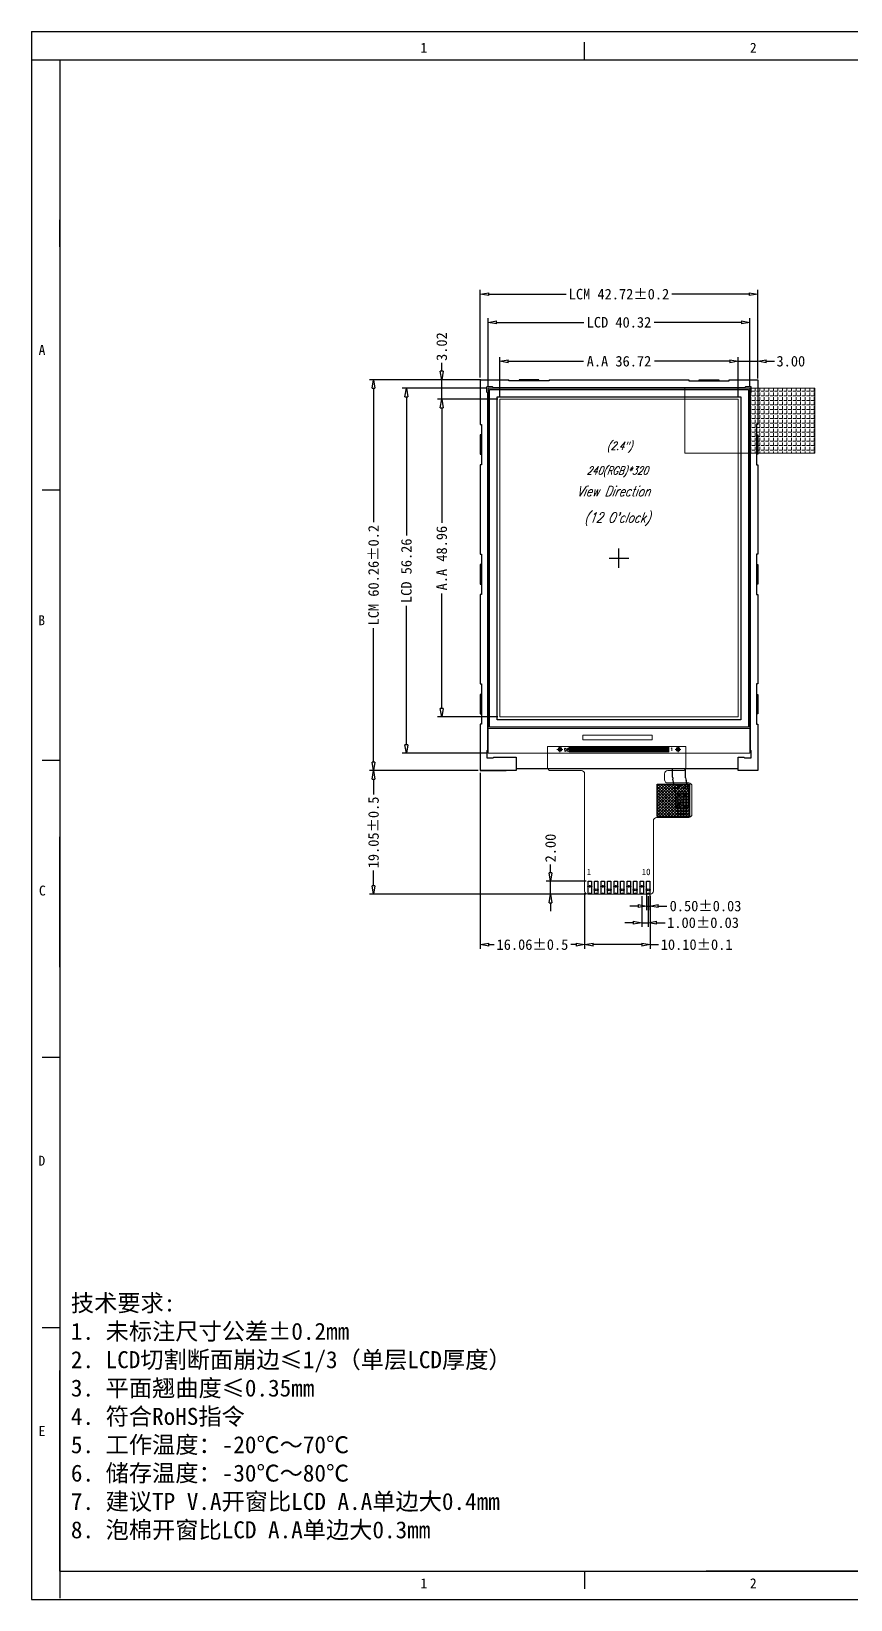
# Model space of a CAD drawing. Header units: millimetres. Extents: x 784 to 1395, y 502 to 744.
# Drawn here: x 1052.3 to 1178.5, y 502.3 to 744 of the extents above; entities that cross this region are included whole.
import ezdxf
from ezdxf.enums import TextEntityAlignment as Align

# ---------------------------------------------------------------- set-up
doc = ezdxf.new("R2010")
doc.units = ezdxf.units.MM
doc.layers.add('BEZEL', color=6, linetype='Continuous', lineweight=9)
doc.layers.add('SPEC', color=2, linetype='Continuous', lineweight=13)
for name, color, linetype in [('BL-FPC', 17, 'Continuous'), ('DIM', 3, 'Continuous'), ('FPC', 60, 'Continuous'), ('LCD', 6, 'Continuous'), ('标 注', 3, 'Continuous')]:
    doc.layers.add(name, color=color, linetype=linetype)
doc.styles.add('ROMANS', font='romans.shx', dxfattribs={"width": 0.8})
doc.styles.get("Standard").update_dxf_attribs({"font": 'txt', "bigfont": 'gbcbig.shx'})
doc.styles.add('宋体', font='')
doc.styles.add('工程(承认书)', font='')
doc.styles.add('样式 3', font='italict.shx', dxfattribs={"width": 0.85, "oblique": 10})
doc.styles.get('宋体').set_extended_font_data('SimSun')
doc.styles.get('工程(承认书)').set_extended_font_data('STXihei')
doc.dimstyles.new('标准', dxfattribs={"dimscale": 0.65, "dimtxt": 2.5, "dimasz": 2, "dimexe": 1, "dimexo": 0.5, "dimgap": 0.5, "dimtad": 0, "dimzin": 1, "dimdsep": 46, "dimtxsty": '宋体', "dimblk": 'CLOSEDBLANK', "dimcen": 0, "dimclrd": 5, "dimclre": 5, "dimclrt": 7, "dimadec": 0, "dimazin": 0, "dimtfac": 1, "dimtmove": 0, "dimatfit": 3, "dimldrblk": 'CLOSEDBLANK', "dimfxl": 0, "dimarcsym": 0})

# ---------------------------------------------------------------- blocks, each defined once
blk = doc.blocks.new('_ClosedBlank')
at = {"color": 0, "linetype": 'ByBlock', "lineweight": -2}
for p, q in [((-1, 0.17), (0, 0)), ((-1, 0.17), (-1, -0.17)), ((0, 0), (-1, -0.17))]:
    blk.add_line(p, q, dxfattribs=at)
blk = doc.blocks.new('*D6')
at = {"color": 3, "lineweight": -2}
for p, q in [((1122.66, 689.37), (1122.66, 699.85)), ((1123.96, 699.2), (1137.4, 699.2)), ((1161.68, 699.2), (1148.24, 699.2)), ((1162.98, 689.37), (1162.98, 699.85))]:
    blk.add_line(p, q, dxfattribs=at)
at = {"layer": 'Defpoints', "color": 0}
for p in [(1162.98, 699.2), (1122.66, 689.04), (1162.98, 689.04)]:
    blk.add_point(p, dxfattribs=at)
at = {"color": 3, "lineweight": -2, "xscale": 1.3, "yscale": 1.3, "zscale": 1.3, "rotation": 180}
blk.add_blockref('_ClosedBlank', (1122.66, 699.2), dxfattribs=at)
at = {"color": 3, "lineweight": -2, "xscale": 1.3, "yscale": 1.3, "zscale": 1.3}
blk.add_blockref('_ClosedBlank', (1162.98, 699.2), dxfattribs=at)
at = {"color": 7, "insert": (1142.82, 699.2), "char_height": 1.625, "attachment_point": 5, "style": '宋体'}
blk.add_mtext('LCD 40.32', dxfattribs=at)
blk = doc.blocks.new('654595')
at = {"layer": 'BEZEL', "lineweight": 0}
for p, q in [((2292.25, -2187.57), (2292.08, -2187.57)), ((2292.25, -2187.57), (2292.25, -2187.4)), ((2292.47, -2187.57), (2292.47, -2187.4)), ((2292.64, -2187.57), (2292.47, -2187.57)), ((2310.28, -2187.57), (2310.45, -2187.57)), ((2310.45, -2187.57), (2310.45, -2187.4)), ((2310.56, -2188.13), (2310.56, -2187.23)), ((2310.67, -2187.57), (2310.67, -2187.4)), ((2310.67, -2187.57), (2310.84, -2187.57)), ((2291.91, -2187.68), (2292.81, -2187.68)), ((2292.25, -2187.79), (2292.08, -2187.79)), ((2292.25, -2187.96), (2292.25, -2187.79)), ((2292.64, -2187.79), (2292.47, -2187.79)), ((2292.47, -2187.96), (2292.47, -2187.79)), ((2311.01, -2187.68), (2310.11, -2187.68)), ((2310.28, -2187.79), (2310.45, -2187.79)), ((2310.45, -2187.96), (2310.45, -2187.79)), ((2310.67, -2187.96), (2310.67, -2187.79)), ((2310.67, -2187.79), (2310.84, -2187.79))]:
    blk.add_line(p, q, dxfattribs=at)
for points in [[(2293.81, -2187.28), (2293.92, -2187.28), (2293.92, -2188.08), (2293.81, -2188.08)], [(2293.97, -2187.28), (2294.08, -2187.28), (2294.08, -2188.08), (2293.97, -2188.08)], [(2294.13, -2187.28), (2294.24, -2187.28), (2294.24, -2188.08), (2294.13, -2188.08)], [(2294.29, -2187.28), (2294.4, -2187.28), (2294.4, -2188.08), (2294.29, -2188.08)], [(2294.45, -2187.28), (2294.56, -2187.28), (2294.56, -2188.08), (2294.45, -2188.08)], [(2294.61, -2187.28), (2294.72, -2187.28), (2294.72, -2188.08), (2294.61, -2188.08)], [(2294.77, -2187.28), (2294.88, -2187.28), (2294.88, -2188.08), (2294.77, -2188.08)], [(2294.93, -2187.28), (2295.04, -2187.28), (2295.04, -2188.08), (2294.93, -2188.08)], [(2295.09, -2187.28), (2295.2, -2187.28), (2295.2, -2188.08), (2295.09, -2188.08)], [(2295.25, -2187.28), (2295.36, -2187.28), (2295.36, -2188.08), (2295.25, -2188.08)], [(2295.41, -2187.28), (2295.52, -2187.28), (2295.52, -2188.08), (2295.41, -2188.08)], [(2295.57, -2187.28), (2295.68, -2187.28), (2295.68, -2188.08), (2295.57, -2188.08)], [(2295.73, -2187.28), (2295.84, -2187.28), (2295.84, -2188.08), (2295.73, -2188.08)], [(2295.89, -2187.28), (2296, -2187.28), (2296, -2188.08), (2295.89, -2188.08)], [(2296.05, -2187.28), (2296.16, -2187.28), (2296.16, -2188.08), (2296.05, -2188.08)], [(2296.21, -2187.28), (2296.32, -2187.28), (2296.32, -2188.08), (2296.21, -2188.08)], [(2296.37, -2187.28), (2296.48, -2187.28), (2296.48, -2188.08), (2296.37, -2188.08)], [(2296.53, -2187.28), (2296.64, -2187.28), (2296.64, -2188.08), (2296.53, -2188.08)], [(2296.69, -2187.28), (2296.8, -2187.28), (2296.8, -2188.08), (2296.69, -2188.08)], [(2296.85, -2187.28), (2296.96, -2187.28), (2296.96, -2188.08), (2296.85, -2188.08)], [(2297.01, -2187.28), (2297.12, -2187.28), (2297.12, -2188.08), (2297.01, -2188.08)], [(2297.17, -2187.28), (2297.28, -2187.28), (2297.28, -2188.08), (2297.17, -2188.08)], [(2297.33, -2187.28), (2297.44, -2187.28), (2297.44, -2188.08), (2297.33, -2188.08)], [(2297.49, -2187.28), (2297.6, -2187.28), (2297.6, -2188.08), (2297.49, -2188.08)], [(2297.65, -2187.28), (2297.76, -2187.28), (2297.76, -2188.08), (2297.65, -2188.08)], [(2297.81, -2187.28), (2297.92, -2187.28), (2297.92, -2188.08), (2297.81, -2188.08)], [(2297.97, -2187.28), (2298.08, -2187.28), (2298.08, -2188.08), (2297.97, -2188.08)], [(2298.13, -2187.28), (2298.24, -2187.28), (2298.24, -2188.08), (2298.13, -2188.08)], [(2298.29, -2187.28), (2298.4, -2187.28), (2298.4, -2188.08), (2298.29, -2188.08)], [(2298.45, -2187.28), (2298.56, -2187.28), (2298.56, -2188.08), (2298.45, -2188.08)], [(2298.61, -2187.28), (2298.72, -2187.28), (2298.72, -2188.08), (2298.61, -2188.08)], [(2298.77, -2187.28), (2298.88, -2187.28), (2298.88, -2188.08), (2298.77, -2188.08)], [(2298.93, -2187.28), (2299.04, -2187.28), (2299.04, -2188.08), (2298.93, -2188.08)], [(2299.09, -2187.28), (2299.2, -2187.28), (2299.2, -2188.08), (2299.09, -2188.08)], [(2299.25, -2187.28), (2299.36, -2187.28), (2299.36, -2188.08), (2299.25, -2188.08)], [(2299.41, -2187.28), (2299.52, -2187.28), (2299.52, -2188.08), (2299.41, -2188.08)], [(2299.57, -2187.28), (2299.68, -2187.28), (2299.68, -2188.08), (2299.57, -2188.08)], [(2299.73, -2187.28), (2299.84, -2187.28), (2299.84, -2188.08), (2299.73, -2188.08)], [(2299.89, -2187.28), (2300, -2187.28), (2300, -2188.08), (2299.89, -2188.08)], [(2300.05, -2187.28), (2300.16, -2187.28), (2300.16, -2188.08), (2300.05, -2188.08)], [(2300.21, -2187.28), (2300.32, -2187.28), (2300.32, -2188.08), (2300.21, -2188.08)], [(2300.37, -2187.28), (2300.48, -2187.28), (2300.48, -2188.08), (2300.37, -2188.08)], [(2300.53, -2187.28), (2300.64, -2187.28), (2300.64, -2188.08), (2300.53, -2188.08)], [(2300.69, -2187.28), (2300.8, -2187.28), (2300.8, -2188.08), (2300.69, -2188.08)], [(2300.85, -2187.28), (2300.96, -2187.28), (2300.96, -2188.08), (2300.85, -2188.08)], [(2301.01, -2187.28), (2301.12, -2187.28), (2301.12, -2188.08), (2301.01, -2188.08)], [(2301.17, -2187.28), (2301.28, -2187.28), (2301.28, -2188.08), (2301.17, -2188.08)], [(2301.33, -2187.28), (2301.44, -2187.28), (2301.44, -2188.08), (2301.33, -2188.08)], [(2301.49, -2187.28), (2301.6, -2187.28), (2301.6, -2188.08), (2301.49, -2188.08)], [(2301.65, -2187.28), (2301.76, -2187.28), (2301.76, -2188.08), (2301.65, -2188.08)], [(2301.81, -2187.28), (2301.92, -2187.28), (2301.92, -2188.08), (2301.81, -2188.08)], [(2301.97, -2187.28), (2302.08, -2187.28), (2302.08, -2188.08), (2301.97, -2188.08)], [(2302.13, -2187.28), (2302.24, -2187.28), (2302.24, -2188.08), (2302.13, -2188.08)], [(2302.29, -2187.28), (2302.4, -2187.28), (2302.4, -2188.08), (2302.29, -2188.08)], [(2302.45, -2187.28), (2302.56, -2187.28), (2302.56, -2188.08), (2302.45, -2188.08)], [(2302.61, -2187.28), (2302.72, -2187.28), (2302.72, -2188.08), (2302.61, -2188.08)], [(2302.77, -2187.28), (2302.88, -2187.28), (2302.88, -2188.08), (2302.77, -2188.08)], [(2302.93, -2187.28), (2303.04, -2187.28), (2303.04, -2188.08), (2302.93, -2188.08)], [(2303.09, -2187.28), (2303.2, -2187.28), (2303.2, -2188.08), (2303.09, -2188.08)], [(2303.25, -2187.28), (2303.36, -2187.28), (2303.36, -2188.08), (2303.25, -2188.08)], [(2303.41, -2187.28), (2303.52, -2187.28), (2303.52, -2188.08), (2303.41, -2188.08)], [(2303.57, -2187.28), (2303.68, -2187.28), (2303.68, -2188.08), (2303.57, -2188.08)], [(2303.73, -2187.28), (2303.84, -2187.28), (2303.84, -2188.08), (2303.73, -2188.08)], [(2303.89, -2187.28), (2304, -2187.28), (2304, -2188.08), (2303.89, -2188.08)], [(2304.05, -2187.28), (2304.16, -2187.28), (2304.16, -2188.08), (2304.05, -2188.08)], [(2304.21, -2187.28), (2304.32, -2187.28), (2304.32, -2188.08), (2304.21, -2188.08)], [(2304.37, -2187.28), (2304.48, -2187.28), (2304.48, -2188.08), (2304.37, -2188.08)], [(2304.53, -2187.28), (2304.64, -2187.28), (2304.64, -2188.08), (2304.53, -2188.08)], [(2304.69, -2187.28), (2304.8, -2187.28), (2304.8, -2188.08), (2304.69, -2188.08)], [(2304.85, -2187.28), (2304.96, -2187.28), (2304.96, -2188.08), (2304.85, -2188.08)], [(2305.01, -2187.28), (2305.12, -2187.28), (2305.12, -2188.08), (2305.01, -2188.08)], [(2305.17, -2187.28), (2305.28, -2187.28), (2305.28, -2188.08), (2305.17, -2188.08)], [(2305.33, -2187.28), (2305.44, -2187.28), (2305.44, -2188.08), (2305.33, -2188.08)], [(2305.49, -2187.28), (2305.6, -2187.28), (2305.6, -2188.08), (2305.49, -2188.08)], [(2305.65, -2187.28), (2305.76, -2187.28), (2305.76, -2188.08), (2305.65, -2188.08)], [(2305.81, -2187.28), (2305.92, -2187.28), (2305.92, -2188.08), (2305.81, -2188.08)], [(2305.97, -2187.28), (2306.08, -2187.28), (2306.08, -2188.08), (2305.97, -2188.08)], [(2306.13, -2187.28), (2306.24, -2187.28), (2306.24, -2188.08), (2306.13, -2188.08)], [(2306.29, -2187.28), (2306.4, -2187.28), (2306.4, -2188.08), (2306.29, -2188.08)], [(2306.45, -2187.28), (2306.56, -2187.28), (2306.56, -2188.08), (2306.45, -2188.08)], [(2306.61, -2187.28), (2306.72, -2187.28), (2306.72, -2188.08), (2306.61, -2188.08)], [(2306.77, -2187.28), (2306.88, -2187.28), (2306.88, -2188.08), (2306.77, -2188.08)], [(2306.93, -2187.28), (2307.04, -2187.28), (2307.04, -2188.08), (2306.93, -2188.08)], [(2307.09, -2187.28), (2307.2, -2187.28), (2307.2, -2188.08), (2307.09, -2188.08)], [(2307.25, -2187.28), (2307.36, -2187.28), (2307.36, -2188.08), (2307.25, -2188.08)], [(2307.41, -2187.28), (2307.52, -2187.28), (2307.52, -2188.08), (2307.41, -2188.08)], [(2307.57, -2187.28), (2307.68, -2187.28), (2307.68, -2188.08), (2307.57, -2188.08)], [(2307.73, -2187.28), (2307.84, -2187.28), (2307.84, -2188.08), (2307.73, -2188.08)], [(2307.89, -2187.28), (2308, -2187.28), (2308, -2188.08), (2307.89, -2188.08)], [(2308.05, -2187.28), (2308.16, -2187.28), (2308.16, -2188.08), (2308.05, -2188.08)], [(2308.21, -2187.28), (2308.32, -2187.28), (2308.32, -2188.08), (2308.21, -2188.08)], [(2308.37, -2187.28), (2308.48, -2187.28), (2308.48, -2188.08), (2308.37, -2188.08)], [(2308.53, -2187.28), (2308.64, -2187.28), (2308.64, -2188.08), (2308.53, -2188.08)], [(2308.69, -2187.28), (2308.8, -2187.28), (2308.8, -2188.08), (2308.69, -2188.08)], [(2308.85, -2187.28), (2308.96, -2187.28), (2308.96, -2188.08), (2308.85, -2188.08)], [(2309.01, -2187.28), (2309.12, -2187.28), (2309.12, -2188.08), (2309.01, -2188.08)]]:
    blk.add_lwpolyline(points, close=True, dxfattribs=at)
for centre in [(2292.36, -2187.68), (2310.56, -2187.68)]:
    blk.add_circle(centre, 0.025, dxfattribs=at)
for centre, start, end in [((2292.36, -2187.68), 111.5102, 158.4898), ((2292.36, -2187.68), 21.5102, 68.4898), ((2310.56, -2187.68), 111.5102, 158.4898), ((2310.56, -2187.68), 21.5102, 68.4898), ((2292.36, -2187.68), 201.5102, 248.4898), ((2292.36, -2187.68), 291.5102, 338.4898), ((2310.56, -2187.68), 201.5102, 248.4898), ((2310.56, -2187.68), 291.5102, 338.4898)]:
    blk.add_arc(centre, 0.3, start, end, dxfattribs=at)
at = {"layer": 'BEZEL', "lineweight": 0, "char_height": 0.5, "width": 0.5, "attachment_point": 1}
for s, insert in [('96', (2292.98, -2187.51)), ('1', (2309.36, -2187.43))]:
    blk.add_mtext(s, dxfattribs=dict(at, insert=insert))
blk = doc.blocks.new('3')
at = {"color": 30}
for p, q in [((2299.96, -2158.2), (2302.96, -2158.2)), ((2301.46, -2159.7), (2301.46, -2156.7))]:
    blk.add_line(p, q, dxfattribs=at)
at = {"color": 6}
blk.add_lwpolyline([(2281.5, -2132.22), (2321.42, -2132.22), (2321.42, -2184.28), (2281.5, -2184.28)], close=True, dxfattribs=at)
at = {"layer": 'BEZEL', "color": 4, "lineweight": 0}
for p, q in [((2281.3, -2184.48), (2321.62, -2184.48)), ((2292.36, -2188.13), (2292.36, -2187.23))]:
    blk.add_line(p, q, dxfattribs=at)
for points in [[(2281.3, -2132.02), (2321.62, -2132.02), (2321.62, -2188.28), (2281.3, -2188.28)], [(2319.82, -2133.72), (2283.1, -2133.72), (2283.1, -2133.72), (2283.1, -2182.68), (2319.82, -2182.68)], [(2295.9, -2186.19), (2306.57, -2186.19), (2306.57, -2185.49), (2295.9, -2185.49)]]:
    blk.add_lwpolyline(points, close=True, dxfattribs=at)
at = {"layer": 'FPC', "color": 4}
blk.add_blockref('654595', (0, 0), dxfattribs=at)
at = {"layer": 'SPEC', "lineweight": 9, "style": '样式 3', "oblique": 9.2726, "width": 0.78}
for s, height, p in [('(2.4")', 1.241, (2299.6, -2141.88)), ('240(RGB)*320', 1.2413, (2296.49, -2145.71)), ('View Direction', 1.5491, (2294.98, -2149.13)), ("(12 O'clock)", 1.5491, (2296.12, -2153.19))]:
    blk.add_text(s, height=height, dxfattribs=at).set_placement(p, align=Align.BOTTOM_LEFT)
blk = doc.blocks.new('*D7')
at = {"color": 3, "lineweight": -2}
for p, q in [((1124.46, 687.67), (1124.46, 693.85)), ((1161.18, 687.67), (1161.18, 693.85)), ((1125.76, 693.2), (1137.38, 693.2)), ((1159.88, 693.2), (1148.27, 693.2))]:
    blk.add_line(p, q, dxfattribs=at)
at = {"layer": 'Defpoints', "color": 0}
for p in [(1161.18, 693.2), (1124.46, 687.34), (1161.18, 687.34)]:
    blk.add_point(p, dxfattribs=at)
at = {"color": 3, "lineweight": -2, "xscale": 1.3, "yscale": 1.3, "zscale": 1.3, "rotation": 180}
blk.add_blockref('_ClosedBlank', (1124.46, 693.2), dxfattribs=at)
at = {"color": 3, "lineweight": -2, "xscale": 1.3, "yscale": 1.3, "zscale": 1.3}
blk.add_blockref('_ClosedBlank', (1161.18, 693.2), dxfattribs=at)
at = {"color": 7, "insert": (1142.82, 693.2), "char_height": 1.625, "attachment_point": 5, "style": '宋体'}
blk.add_mtext('A.A 36.72', dxfattribs=at)
blk = doc.blocks.new('*D8')
at = {"color": 3, "lineweight": -2}
for p, q in [((1124.14, 687.34), (1114.87, 687.34)), ((1115.52, 686.04), (1115.52, 668.31)), ((1115.52, 639.68), (1115.52, 657.41)), ((1124.14, 638.38), (1114.87, 638.38))]:
    blk.add_line(p, q, dxfattribs=at)
at = {"layer": 'Defpoints', "color": 0}
for p in [(1124.46, 687.34), (1115.52, 638.38), (1124.46, 638.38)]:
    blk.add_point(p, dxfattribs=at)
at = {"color": 3, "lineweight": -2, "xscale": 1.3, "yscale": 1.3, "zscale": 1.3}
for p, rotation in [((1115.52, 687.34), 90), ((1115.52, 638.38), 270)]:
    blk.add_blockref('_ClosedBlank', p, dxfattribs=dict(at, rotation=rotation))
at = {"color": 7, "insert": (1115.52, 662.86), "char_height": 1.625, "attachment_point": 5, "rotation": 90, "style": '宋体'}
blk.add_mtext('A.A 48.96', dxfattribs=at)
blk = doc.blocks.new('*D9')
at = {"color": 3, "lineweight": -2}
for p, q in [((1122.34, 689.04), (1109.43, 689.04)), ((1110.08, 687.74), (1110.08, 666.34)), ((1110.08, 634.08), (1110.08, 655.49)), ((1122.34, 632.78), (1109.43, 632.78))]:
    blk.add_line(p, q, dxfattribs=at)
at = {"layer": 'Defpoints', "color": 0}
for p in [(1122.66, 689.04), (1110.08, 632.78), (1122.66, 632.78)]:
    blk.add_point(p, dxfattribs=at)
at = {"color": 3, "lineweight": -2, "xscale": 1.3, "yscale": 1.3, "zscale": 1.3}
for p, rotation in [((1110.08, 689.04), 90), ((1110.08, 632.78), 270)]:
    blk.add_blockref('_ClosedBlank', p, dxfattribs=dict(at, rotation=rotation))
at = {"color": 7, "insert": (1110.08, 660.91), "char_height": 1.625, "attachment_point": 5, "rotation": 90, "style": '宋体'}
blk.add_mtext('LCD 56.26', dxfattribs=at)
blk = doc.blocks.new('*D11')
at = {"color": 3, "lineweight": -2}
for p, q in [((1161.18, 687.67), (1161.18, 693.85)), ((1164.18, 690.57), (1164.18, 693.85)), ((1159.88, 693.2), (1158.58, 693.2)), ((1161.18, 693.2), (1164.18, 693.2)), ((1165.48, 693.2), (1166.78, 693.2))]:
    blk.add_line(p, q, dxfattribs=at)
at = {"layer": 'Defpoints', "color": 0}
for p in [(1164.18, 693.2), (1164.18, 690.24), (1161.18, 687.34)]:
    blk.add_point(p, dxfattribs=at)
at = {"color": 3, "lineweight": -2, "xscale": 1.3, "yscale": 1.3, "zscale": 1.3}
blk.add_blockref('_ClosedBlank', (1161.18, 693.2), dxfattribs=at)
at = {"color": 3, "lineweight": -2, "xscale": 1.3, "yscale": 1.3, "zscale": 1.3, "rotation": 180}
blk.add_blockref('_ClosedBlank', (1164.18, 693.2), dxfattribs=at)
at = {"color": 7, "insert": (1169.29, 693.2), "char_height": 1.625, "attachment_point": 5, "style": '宋体'}
blk.add_mtext('3.00', dxfattribs=at)
blk = doc.blocks.new('*D12')
at = {"color": 3, "lineweight": -2}
for p, q in [((1115.52, 691.66), (1115.52, 692.96)), ((1121.14, 690.36), (1114.87, 690.36)), ((1115.52, 687.34), (1115.52, 690.36)), ((1124.14, 687.34), (1114.87, 687.34)), ((1115.52, 686.04), (1115.52, 684.74))]:
    blk.add_line(p, q, dxfattribs=at)
at = {"layer": 'Defpoints', "color": 0}
for p in [(1115.52, 690.36), (1121.46, 690.36), (1124.46, 687.34)]:
    blk.add_point(p, dxfattribs=at)
at = {"color": 3, "lineweight": -2, "xscale": 1.3, "yscale": 1.3, "zscale": 1.3}
for p, rotation in [((1115.52, 690.36), 270), ((1115.52, 687.34), 90)]:
    blk.add_blockref('_ClosedBlank', p, dxfattribs=dict(at, rotation=rotation))
at = {"color": 7, "insert": (1115.52, 695.46), "char_height": 1.625, "attachment_point": 5, "rotation": 90, "style": '宋体'}
blk.add_mtext('3.02', dxfattribs=at)
blk = doc.blocks.new('zw$C1AA')
at = {"color": 7, "linetype": 'Continuous'}
for p, q in [((0, 60.26), (4.4, 60.26)), ((0, 60.26), (0, 53.36)), ((1.87, 59.14), (1, 59.14)), ((1, 58.34), (1, 59.14)), ((1, 58.34), (1.1, 58.24)), ((1.1, 58.24), (1.1, 3.18)), ((1.97, 59.04), (1.87, 59.14)), ((1.97, 59.04), (40.75, 59.04)), ((4.4, 60.06), (4.4, 60.26)), ((10.6, 60.06), (4.4, 60.06)), ((6, 60.26), (6, 60.06)), ((9, 60.26), (6, 60.26)), ((9, 60.06), (9, 60.26)), ((10.6, 60.26), (32.12, 60.26)), ((10.6, 60.26), (10.6, 60.06)), ((32.12, 60.26), (32.12, 60.06)), ((32.12, 60.06), (38.32, 60.06)), ((33.72, 60.06), (33.72, 60.26)), ((33.72, 60.26), (36.72, 60.26)), ((36.72, 60.26), (36.72, 60.06)), ((38.32, 60.26), (42.72, 60.26)), ((38.32, 60.06), (38.32, 60.26)), ((40.85, 59.14), (40.75, 59.04)), ((41.72, 59.14), (40.85, 59.14)), ((41.62, 58.24), (41.72, 58.34)), ((41.62, 3.18), (41.62, 58.24)), ((41.72, 58.34), (41.72, 59.14)), ((42.72, 60.26), (42.72, 53.36)), ((0, 53.36), (0.2, 53.36)), ((0.2, 53.36), (0.2, 47.16)), ((42.72, 53.36), (42.52, 53.36)), ((42.52, 53.36), (42.52, 47.16)), ((0.2, 51.76), (0, 51.76)), ((0, 51.76), (0, 48.76)), ((0.2, 51.76), (0.15, 51.76)), ((42.52, 51.76), (42.72, 51.76)), ((42.72, 51.76), (42.72, 48.76)), ((0, 48.76), (0.2, 48.76)), ((0.15, 48.76), (0.2, 48.76)), ((42.72, 48.76), (42.52, 48.76)), ((0.2, 47.16), (0, 47.16)), ((0, 47.16), (0, 33.36)), ((42.52, 47.16), (42.72, 47.16)), ((42.72, 47.16), (42.72, 33.36)), ((0, 33.36), (0.2, 33.36)), ((0.2, 31.76), (0, 31.76)), ((0, 31.76), (0, 28.76)), ((0.2, 31.76), (0.15, 31.76)), ((0.2, 31.76), (0.15, 31.76)), ((0.2, 33.36), (0.2, 27.16)), ((42.72, 33.36), (42.52, 33.36)), ((42.52, 33.36), (42.52, 27.16)), ((42.52, 31.76), (42.57, 31.76)), ((42.52, 31.76), (42.72, 31.76)), ((42.72, 31.76), (42.72, 28.76)), ((0, 28.76), (0.2, 28.76)), ((0.2, 27.16), (0, 27.16)), ((0, 27.16), (0, 13.36)), ((0.15, 28.76), (0.2, 28.76)), ((0.15, 28.76), (0.2, 28.76)), ((42.57, 28.76), (42.52, 28.76)), ((42.72, 28.76), (42.52, 28.76)), ((42.52, 27.16), (42.72, 27.16)), ((42.72, 27.16), (42.72, 13.36)), ((0, 13.36), (0.2, 13.36)), ((0.2, 13.36), (0.2, 7.16)), ((42.72, 13.36), (42.52, 13.36)), ((42.52, 13.36), (42.52, 7.16)), ((0.2, 11.76), (0, 11.76)), ((0, 11.76), (0, 8.76)), ((0.2, 11.76), (0.15, 11.76)), ((0.2, 11.76), (0.15, 11.76)), ((42.52, 11.76), (42.57, 11.76)), ((42.52, 11.76), (42.72, 11.76)), ((42.72, 11.76), (42.72, 8.76)), ((0, 8.76), (0.2, 8.76)), ((0.15, 8.76), (0.2, 8.76)), ((0.15, 8.76), (0.2, 8.76)), ((42.57, 8.76), (42.52, 8.76)), ((42.72, 8.76), (42.52, 8.76)), ((0, 7.16), (0, 0)), ((0.2, 7.16), (0, 7.16)), ((42.52, 7.16), (42.72, 7.16)), ((42.72, 7.16), (42.72, 0)), ((1.1, 3.18), (1, 3.08)), ((1, 3.08), (1, 1.98)), ((41.72, 3.08), (41.62, 3.18)), ((41.72, 1.98), (41.72, 3.08)), ((5.5, 0), (0, 0)), ((0, 0), (4, 0)), ((1, 1.98), (2, 1.98)), ((2, 1.98), (2.1, 2.08)), ((2.1, 2.08), (5.5, 2.08)), ((5.5, 2.08), (5.5, 0)), ((39.72, 0.3), (5.5, 0.3)), ((39.72, 0), (39.72, 2.08)), ((39.72, 2.08), (40.58, 2.08)), ((42.72, 0), (39.72, 0)), ((40.58, 2.08), (40.68, 1.98)), ((40.68, 1.98), (41.72, 1.98))]:
    blk.add_line(p, q, dxfattribs=at)
blk.add_lwpolyline([(2.6, 57.61), (40.12, 57.61), (40.12, 7.85), (2.6, 7.85)], close=True, dxfattribs=at)
blk = doc.blocks.new('*D16')
at = {"color": 3, "lineweight": -2}
for p, q in [((1145.77, 609.23), (1144.47, 609.23)), ((1147.07, 611.06), (1147.07, 608.58)), ((1147.07, 609.23), (1147.57, 609.23)), ((1147.57, 611.06), (1147.57, 608.58)), ((1148.87, 609.23), (1150.17, 609.23))]:
    blk.add_line(p, q, dxfattribs=at)
at = {"layer": 'Defpoints', "color": 0}
for p in [(1147.07, 611.39), (1147.57, 611.39), (1147.57, 609.23)]:
    blk.add_point(p, dxfattribs=at)
at = {"color": 3, "lineweight": -2, "xscale": 1.3, "yscale": 1.3, "zscale": 1.3}
blk.add_blockref('_ClosedBlank', (1147.07, 609.23), dxfattribs=at)
at = {"color": 3, "lineweight": -2, "xscale": 1.3, "yscale": 1.3, "zscale": 1.3, "rotation": 180}
blk.add_blockref('_ClosedBlank', (1147.57, 609.23), dxfattribs=at)
at = {"color": 7, "insert": (1156.15, 609.23), "char_height": 1.625, "attachment_point": 5, "style": '宋体'}
blk.add_mtext('0.50%%P0.03', dxfattribs=at)
blk = doc.blocks.new('*D17')
at = {"color": 3, "lineweight": -2}
for p, q in [((1146.32, 610.73), (1146.32, 606.01)), ((1147.32, 610.73), (1147.32, 606.01)), ((1145.02, 606.66), (1143.72, 606.66)), ((1146.32, 606.66), (1147.32, 606.66)), ((1148.62, 606.66), (1149.92, 606.66))]:
    blk.add_line(p, q, dxfattribs=at)
at = {"layer": 'Defpoints', "color": 0}
for p in [(1146.32, 611.05), (1147.32, 611.05), (1147.32, 606.66)]:
    blk.add_point(p, dxfattribs=at)
at = {"color": 3, "lineweight": -2, "xscale": 1.3, "yscale": 1.3, "zscale": 1.3}
blk.add_blockref('_ClosedBlank', (1146.32, 606.66), dxfattribs=at)
at = {"color": 3, "lineweight": -2, "xscale": 1.3, "yscale": 1.3, "zscale": 1.3, "rotation": 180}
blk.add_blockref('_ClosedBlank', (1147.32, 606.66), dxfattribs=at)
at = {"color": 7, "insert": (1155.77, 606.66), "char_height": 1.625, "attachment_point": 5, "style": '宋体'}
blk.add_mtext('1.00{\\fSimSun|b0|i0|c134|p2;±0.03}', dxfattribs=at)
blk = doc.blocks.new('*D24')
at = {"color": 3, "lineweight": -2}
for p, q in [((1121.14, 630.1), (1104.37, 630.1)), ((1105.02, 628.8), (1105.02, 626.43)), ((1105.02, 612.35), (1105.02, 614.73)), ((1137.7, 611.05), (1104.37, 611.05))]:
    blk.add_line(p, q, dxfattribs=at)
at = {"layer": 'Defpoints', "color": 0}
for p in [(1105.02, 630.1), (1121.46, 630.1), (1138.02, 611.05)]:
    blk.add_point(p, dxfattribs=at)
at = {"color": 3, "lineweight": -2, "xscale": 1.3, "yscale": 1.3, "zscale": 1.3}
for p, rotation in [((1105.02, 630.1), 90), ((1105.02, 611.05), 270)]:
    blk.add_blockref('_ClosedBlank', p, dxfattribs=dict(at, rotation=rotation))
at = {"color": 7, "insert": (1105.02, 620.58), "char_height": 1.625, "attachment_point": 5, "rotation": 90, "style": '宋体'}
blk.add_mtext('19.05{\\fSimSun|b0|i0|c134|p2;±0.5}', dxfattribs=at)
blk = doc.blocks.new('*D26')
at = {"color": 3, "lineweight": -2}
for p, q in [((1121.53, 690.36), (1104.37, 690.36)), ((1105.02, 689.06), (1105.02, 668.39)), ((1105.02, 631.4), (1105.02, 652.07)), ((1121.14, 630.1), (1104.37, 630.1))]:
    blk.add_line(p, q, dxfattribs=at)
at = {"layer": 'Defpoints', "color": 0}
for p in [(1105.02, 690.36), (1121.86, 690.36), (1121.46, 630.1)]:
    blk.add_point(p, dxfattribs=at)
at = {"color": 3, "lineweight": -2, "xscale": 1.3, "yscale": 1.3, "zscale": 1.3}
for p, rotation in [((1105.02, 690.36), 90), ((1105.02, 630.1), 270)]:
    blk.add_blockref('_ClosedBlank', p, dxfattribs=dict(at, rotation=rotation))
at = {"color": 7, "insert": (1105.02, 660.23), "char_height": 1.625, "attachment_point": 5, "rotation": 90, "style": '宋体'}
blk.add_mtext('LCM 60.26{\\fSimSun|b0|i0|c134|p2;±0.2}', dxfattribs=at)
blk = doc.blocks.new('*D27')
at = {"color": 3, "lineweight": -2}
for p, q in [((1121.46, 690.69), (1121.46, 704.19)), ((1122.76, 703.54), (1134.66, 703.54)), ((1162.88, 703.54), (1150.98, 703.54)), ((1164.18, 690.69), (1164.18, 704.19))]:
    blk.add_line(p, q, dxfattribs=at)
at = {"layer": 'Defpoints', "color": 0}
for p in [(1164.18, 703.54), (1121.46, 690.36), (1164.18, 690.36)]:
    blk.add_point(p, dxfattribs=at)
at = {"color": 3, "lineweight": -2, "xscale": 1.3, "yscale": 1.3, "zscale": 1.3, "rotation": 180}
blk.add_blockref('_ClosedBlank', (1121.46, 703.54), dxfattribs=at)
at = {"color": 3, "lineweight": -2, "xscale": 1.3, "yscale": 1.3, "zscale": 1.3}
blk.add_blockref('_ClosedBlank', (1164.18, 703.54), dxfattribs=at)
at = {"color": 7, "insert": (1142.82, 703.54), "char_height": 1.625, "attachment_point": 5, "style": '宋体'}
blk.add_mtext('LCM 42.72{\\fSimSun|b0|i0|c134|p2;±0.2}', dxfattribs=at)
blk = doc.blocks.new('*D294')
at = {"color": 3, "lineweight": -2}
for p, q in [((1121.46, 629.78), (1121.46, 602.63)), ((1137.52, 609.25), (1137.52, 602.63)), ((1122.76, 603.28), (1123.59, 603.28)), ((1136.22, 603.28), (1135.39, 603.28))]:
    blk.add_line(p, q, dxfattribs=at)
at = {"layer": 'Defpoints', "color": 0}
for p in [(1121.46, 630.1), (1137.52, 609.57), (1121.46, 603.28)]:
    blk.add_point(p, dxfattribs=at)
at = {"color": 3, "lineweight": -2, "xscale": 1.3, "yscale": 1.3, "zscale": 1.3, "rotation": 180}
blk.add_blockref('_ClosedBlank', (1121.46, 603.28), dxfattribs=at)
at = {"color": 3, "lineweight": -2, "xscale": 1.3, "yscale": 1.3, "zscale": 1.3}
blk.add_blockref('_ClosedBlank', (1137.52, 603.28), dxfattribs=at)
at = {"color": 7, "insert": (1129.49, 603.28), "char_height": 1.625, "attachment_point": 5, "style": '宋体'}
blk.add_mtext('16.06%%P0.5', dxfattribs=at)
blk = doc.blocks.new('*D295')
at = {"color": 3, "lineweight": -2}
for p, q in [((1137.52, 611.23), (1137.52, 602.63)), ((1147.62, 610.73), (1147.62, 602.63)), ((1146.32, 603.28), (1138.82, 603.28)), ((1147.62, 603.28), (1148.92, 603.28))]:
    blk.add_line(p, q, dxfattribs=at)
at = {"layer": 'Defpoints', "color": 0}
for p in [(1137.52, 611.55), (1147.62, 611.05), (1137.52, 603.28)]:
    blk.add_point(p, dxfattribs=at)
at = {"color": 3, "lineweight": -2, "xscale": 1.3, "yscale": 1.3, "zscale": 1.3, "rotation": 180}
blk.add_blockref('_ClosedBlank', (1137.52, 603.28), dxfattribs=at)
at = {"color": 3, "lineweight": -2, "xscale": 1.3, "yscale": 1.3, "zscale": 1.3}
blk.add_blockref('_ClosedBlank', (1147.62, 603.28), dxfattribs=at)
at = {"color": 7, "insert": (1154.78, 603.28), "char_height": 1.625, "attachment_point": 5, "style": '宋体'}
blk.add_mtext('10.10%%P0.1', dxfattribs=at)
blk = doc.blocks.new('*D322')
at = {"color": 3, "lineweight": -2}
for p, q in [((1132.28, 614.35), (1132.28, 615.65)), ((1137.75, 613.05), (1131.63, 613.05)), ((1132.28, 611.05), (1132.28, 613.05)), ((1137.7, 611.05), (1131.63, 611.05)), ((1132.28, 609.75), (1132.28, 608.45))]:
    blk.add_line(p, q, dxfattribs=at)
at = {"layer": 'Defpoints', "color": 0}
for p in [(1132.28, 613.05), (1138.07, 613.05), (1138.02, 611.05)]:
    blk.add_point(p, dxfattribs=at)
at = {"color": 3, "lineweight": -2, "xscale": 1.3, "yscale": 1.3, "zscale": 1.3}
for p, rotation in [((1132.28, 613.05), 270), ((1132.28, 611.05), 90)]:
    blk.add_blockref('_ClosedBlank', p, dxfattribs=dict(at, rotation=rotation))
at = {"color": 7, "insert": (1132.28, 618.17), "char_height": 1.625, "attachment_point": 5, "rotation": 90, "style": '宋体'}
blk.add_mtext('2.00', dxfattribs=at)

msp = doc.modelspace()

# ---------------------------------------------------------------- hatches: boundary and pattern name
at = {"layer": 'FPC', "lineweight": 9}
h = msp.add_hatch(dxfattribs=at)
h.set_pattern_fill('ANGLE', color=1, scale=0.1, style=0)
h.set_pattern_definition([(180, (2337.2862, 5052.8024), (0, 0.6985), [0.508, -0.1905]), (90, (2337.2862, 5052.8024), (0.6985, 4e-17), [0.508, -0.1905])])
h.paths.add_polyline_path([(1162.982, 679.041), (1172.982, 679.041), (1172.982, 689.041), (1162.982, 689.041)])
at = {"layer": 'FPC'}
h = msp.add_hatch(dxfattribs=at)
h.set_pattern_fill('ANSI37', color=256, scale=0.1)
h.set_pattern_definition([(45, (-29.9327, 7.1276), (-0.2245064, 0.2245064), []), (135, (-29.9327, 7.1276), (-0.2245064, -0.2245064), [])])
h.paths.add_polyline_path([(1148.706, 623.016), (1148.706, 628.016), (1153.706, 628.016), (1153.706, 623.016)])

# ---------------------------------------------------------------- linework, layer by layer
at = {"color": 7, "linetype": 'Continuous'}
for p, q in [((1052.321, 744.05), (1394.92, 744.05)), ((1052.321, 744.05), (1052.321, 502.327)), ((1052.321, 502.327), (1394.92, 502.327))]:
    msp.add_line(p, q, dxfattribs=at)
at = {"linetype": 'Continuous'}
for p, q in [((1137.496, 739.665), (1137.496, 742.405)), ((1052.321, 739.665), (1390.535, 739.665)), ((1056.706, 739.665), (1056.706, 502.565)), ((1056.706, 710.846), (1056.706, 714.993)), ((1056.706, 673.337), (1053.965, 673.337)), ((1056.706, 631.681), (1053.965, 631.681)), ((1056.706, 585.877), (1053.965, 585.877)), ((1056.706, 544.221), (1053.965, 544.221)), ((1056.706, 506.712), (1390.535, 506.712)), ((1137.496, 506.712), (1137.496, 503.971))]:
    msp.add_line(p, q, dxfattribs=at)
at = {"color": 4, "linetype": 'Continuous'}
for p, q in [((1056.706, 506.712), (1056.706, 537.67)), ((1250.329, 506.712), (1156.247, 506.712))]:
    msp.add_line(p, q, dxfattribs=at)
at = {"color": 30}
for points in [[(1151.955, 626.881), (1152.355, 626.881), (1152.355, 623.381), (1151.955, 623.381)], [(1152.755, 626.89), (1153.155, 626.89), (1153.155, 623.39), (1152.755, 623.39)]]:
    msp.add_lwpolyline(points, close=True, dxfattribs=at)
at = {"layer": 'BL-FPC', "color": 7}
for p, q in [((1151.555, 624.681), (1151.555, 626.593)), ((1151.955, 626.381), (1152.355, 626.381)), ((1151.955, 625.181), (1151.955, 626.381)), ((1151.955, 626.381), (1152.355, 626.381)), ((1151.955, 625.181), (1151.955, 626.381)), ((1152.355, 626.381), (1152.355, 625.181)), ((1152.355, 626.381), (1152.355, 625.181)), ((1152.755, 626.381), (1153.155, 626.381)), ((1152.755, 625.831), (1152.755, 626.381)), ((1152.755, 626.381), (1153.155, 626.381)), ((1152.755, 625.831), (1152.755, 626.381)), ((1153.155, 626.381), (1153.155, 625.831)), ((1153.155, 626.381), (1153.155, 625.831)), ((1153.555, 625.181), (1153.555, 626.977)), ((1153.555, 624.681), (1153.555, 626.693)), ((1153.555, 625.181), (1153.555, 626.381)), ((1153.555, 625.181), (1153.555, 626.381)), ((1152.055, 624.381), (1151.855, 624.381)), ((1152.055, 624.381), (1151.855, 624.381)), ((1151.955, 624.381), (1151.955, 624.881)), ((1151.955, 624.381), (1151.955, 624.881)), ((1152.055, 624.381), (1151.955, 624.381)), ((1152.055, 624.381), (1151.955, 624.381)), ((1152.355, 624.381), (1152.255, 624.381)), ((1152.355, 624.381), (1152.255, 624.381)), ((1152.355, 624.881), (1152.355, 624.381)), ((1152.355, 624.881), (1152.355, 624.381)), ((1152.355, 624.381), (1152.755, 624.381)), ((1152.355, 624.381), (1152.755, 624.381)), ((1152.755, 624.381), (1152.755, 625.531)), ((1152.755, 624.381), (1152.755, 625.531)), ((1152.855, 624.381), (1152.755, 624.381)), ((1152.855, 624.381), (1152.755, 624.381)), ((1153.255, 624.381), (1153.055, 624.381)), ((1153.255, 624.381), (1153.055, 624.381)), ((1153.155, 625.531), (1153.155, 624.381)), ((1153.155, 625.531), (1153.155, 624.381))]:
    msp.add_line(p, q, dxfattribs=at)
for centre in [(1152.155, 625.031), (1152.155, 625.031), (1152.955, 625.681), (1152.955, 625.681)]:
    msp.add_circle(centre, 0.1, dxfattribs=at)
for centre, radius, start, end in [((1151.855, 624.681), 0.3, 180, 270), ((1151.855, 624.681), 0.3, 180, 270), ((1152.155, 625.031), 0.25, 143.1301, 216.8699), ((1152.155, 625.031), 0.25, 143.1301, 216.8699), ((1152.155, 624.381), 0.1, 0, 180), ((1152.155, 624.381), 0.1, 0, 180), ((1152.155, 625.031), 0.25, 323.1301, 36.8699), ((1152.155, 625.031), 0.25, 323.1301, 36.8699), ((1152.955, 625.681), 0.25, 143.1301, 216.8699), ((1152.955, 625.681), 0.25, 143.1301, 216.8699), ((1152.955, 624.381), 0.1, 0, 180), ((1152.955, 624.381), 0.1, 0, 180), ((1152.955, 625.681), 0.25, 323.1301, 36.8699), ((1152.955, 625.681), 0.25, 323.1301, 36.8699), ((1153.255, 624.681), 0.3, 270, 0), ((1153.255, 624.681), 0.3, 270, 0)]:
    msp.add_arc(centre, radius, start, end, dxfattribs=at)
at = {"layer": 'FPC', "color": 1, "lineweight": 9}
msp.add_lwpolyline([(1172.982, 679.041), (1152.982, 679.041), (1152.982, 689.041), (1172.982, 689.041)], close=True, dxfattribs=at)
at = {"layer": 'FPC', "color": 30, "lineweight": 9}
msp.add_lwpolyline([(1153.555, 628.201), (1150.332, 628.201, -0.4142136), (1149.832, 628.701), (1149.832, 629.601, -0.4142136), (1150.332, 630.101), (1152.622, 630.101, 0.4142136), (1153.122, 630.601), (1153.122, 633.821), (1131.822, 633.821), (1131.822, 630.601, 0.4142136), (1132.322, 630.101), (1137.022, 630.101, -0.4142136), (1137.522, 629.601), (1137.522, 611.551, 0.4142136), (1138.022, 611.051), (1147.622, 611.051, 0.4142136), (1148.122, 611.551), (1148.122, 622.39, -0.4142136), (1148.622, 622.89), (1153.555, 622.89, 0.4142136), (1154.055, 623.39), (1154.055, 627.701, 0.4142136)], format="xyb", close=True, dxfattribs=at)
at = {"layer": 'FPC'}
msp.add_lwpolyline([(1148.706, 628.016), (1153.706, 628.016), (1153.706, 623.016), (1148.706, 623.016)], close=True, dxfattribs=at)
at = {"layer": 'FPC', "color": 30, "lineweight": 9}
msp.add_lwpolyline([(1153.122, 623.471), (1153.122, 623.471)], close=True, dxfattribs=at)
at = {"layer": 'FPC'}
for points in [[(1138.022, 611.051, -0.1622777), (1138.072, 611.201), (1138.072, 612.122, -0.3333333), (1138.072, 612.422), (1138.072, 613.051), (1138.572, 613.051), (1138.572, 612.422, -0.3333333), (1138.572, 612.122), (1138.572, 611.201, -0.1622777), (1138.622, 611.051)], [(1139.022, 611.051, -0.1622777), (1139.072, 611.201), (1139.072, 611.575, -0.3333333), (1139.072, 611.875), (1139.072, 613.051), (1139.572, 613.051), (1139.572, 611.875, -0.3333333), (1139.572, 611.575), (1139.572, 611.201, -0.1622777), (1139.622, 611.051)], [(1140.022, 611.051, -0.1622777), (1140.072, 611.201), (1140.072, 612.122, -0.3333333), (1140.072, 612.422), (1140.072, 613.051), (1140.572, 613.051), (1140.572, 612.422, -0.3333333), (1140.572, 612.122), (1140.572, 611.201, -0.1622777), (1140.622, 611.051)], [(1141.022, 611.051, -0.1622777), (1141.072, 611.201), (1141.072, 611.575, -0.3333333), (1141.072, 611.875), (1141.072, 613.051), (1141.572, 613.051), (1141.572, 611.875, -0.3333333), (1141.572, 611.575), (1141.572, 611.201, -0.1622777), (1141.622, 611.051)], [(1142.022, 611.051, -0.1622777), (1142.072, 611.201), (1142.072, 612.122, -0.3333333), (1142.072, 612.422), (1142.072, 613.051), (1142.572, 613.051), (1142.572, 612.422, -0.3333333), (1142.572, 612.122), (1142.572, 611.201, -0.1622777), (1142.622, 611.051)], [(1143.022, 611.051, -0.1622777), (1143.072, 611.201), (1143.072, 611.575, -0.3333333), (1143.072, 611.875), (1143.072, 613.051), (1143.572, 613.051), (1143.572, 611.875, -0.3333333), (1143.572, 611.575), (1143.572, 611.201, -0.1622777), (1143.622, 611.051)], [(1144.022, 611.051, -0.1622777), (1144.072, 611.201), (1144.072, 612.122, -0.3333333), (1144.072, 612.422), (1144.072, 613.051), (1144.572, 613.051), (1144.572, 612.422, -0.3333333), (1144.572, 612.122), (1144.572, 611.201, -0.1622777), (1144.622, 611.051)], [(1145.022, 611.051, -0.1622777), (1145.072, 611.201), (1145.072, 611.575, -0.3333333), (1145.072, 611.875), (1145.072, 613.051), (1145.572, 613.051), (1145.572, 611.875, -0.3333333), (1145.572, 611.575), (1145.572, 611.201, -0.1622777), (1145.622, 611.051)], [(1146.022, 611.051, -0.1622777), (1146.072, 611.201), (1146.072, 612.122, -0.3333333), (1146.072, 612.422), (1146.072, 613.051), (1146.572, 613.051), (1146.572, 612.422, -0.3333333), (1146.572, 612.122), (1146.572, 611.201, -0.1622777), (1146.622, 611.051)], [(1147.022, 611.051, -0.1622777), (1147.072, 611.201), (1147.072, 611.575, -0.3333333), (1147.072, 611.875), (1147.072, 613.051), (1147.572, 613.051), (1147.572, 611.875, -0.3333333), (1147.572, 611.575), (1147.572, 611.201, -0.1622777), (1147.622, 611.051)]]:
    msp.add_lwpolyline(points, format="xyb", dxfattribs=at)
for centre in [(1138.322, 612.272), (1139.322, 611.726), (1140.322, 612.272), (1141.322, 611.726), (1142.322, 612.272), (1143.322, 611.726), (1144.322, 612.272), (1145.322, 611.726), (1146.322, 612.272), (1147.322, 611.726)]:
    msp.add_circle(centre, 0.15, dxfattribs=at)
for centre in [(1138.322, 611.051), (1139.322, 611.051), (1140.322, 611.051), (1141.322, 611.051), (1142.322, 611.051), (1143.322, 611.051), (1144.322, 611.051), (1145.322, 611.051), (1146.322, 611.051), (1147.322, 611.051)]:
    msp.add_arc(centre, 0.15, 0, 180, dxfattribs=at)
at = {"layer": 'LCD', "color": 7}
for p, q in [((1151.085, 629.095), (1151.085, 630.401)), ((1151.521, 626.908), (1151.119, 628.779)), ((1153.085, 629.006), (1153.085, 630.401)), ((1153.494, 627.4), (1153.146, 628.583))]:
    msp.add_line(p, q, dxfattribs=at)
for centre, start, end in [((1152.585, 629.095), 180, 192.13908), ((1154.585, 629.006), 180, 196.37838), ((1150.055, 626.593), 0, 12.13908), ((1152.055, 626.977), 0, 16.37838)]:
    msp.add_arc(centre, 1.5, start, end, dxfattribs=at)
at = {"layer": '标 注', "color": 0}
msp.add_line((1056.706, 599.815), (1056.706, 619.918), dxfattribs=at)

# ---------------------------------------------------------------- block references
at = {"color": 30}
msp.add_blockref('zw$C1AA', (1121.462, 630.101), dxfattribs=at)
at = {"color": 7, "linetype": 'Continuous', "lineweight": 9}
msp.add_blockref('3', (-1158.641, 2821.065), dxfattribs=at)

# ---------------------------------------------------------------- texts
at = {"color": 4, "linetype": 'Continuous', "style": '宋体'}
for s, p in [('1', (1112.237, 740.761)), ('2', (1162.981, 740.761)), ('A', (1053.433, 694.187)), ('B', (1053.381, 652.517)), ('C', (1053.483, 610.854)), ('D', (1053.407, 569.211)), ('E', (1053.434, 527.548)), ('1', (1112.237, 504.081)), ('2', (1162.981, 504.081))]:
    msp.add_text(s, height=1.535, dxfattribs=at).set_placement(p)
at = {"color": 7, "style": 'ROMANS'}
for s, p in [('K', (1151.747, 627.123)), ('A', (1152.633, 627.106))]:
    msp.add_text(s, height=0.8, dxfattribs=at).set_placement(p)
at = {"layer": 'DIM', "lineweight": 0, "insert": (1058.403, 549.366), "char_height": 2.62172, "width": 112.94924, "attachment_point": 1, "style": '宋体'}
msp.add_mtext('{\\C0;技术要求:\\P1. 未标注尺寸公差±0.2mm\\P2. LCD切割断面崩边≤1/3（单层LCD厚度）\\P3. 平面翘曲度≤0.35mm\\P4. 符合RoHS指令\\P5. 工作温度：-20℃～70℃ \\P6. 储存温度：-30℃～80℃\\P7. 建议TP V.A开窗比LCD A.A单边大0.4mm\\P8. 泡棉开窗比LCD A.A单边大0.3mm}', dxfattribs=at)
at = {"layer": 'FPC', "color": 1, "style": '工程(承认书)'}
for s, p in [('1', (1137.844, 613.996)), ('10', (1146.314, 613.996))]:
    msp.add_text(s, height=1, dxfattribs=at).set_placement(p)

# ---------------------------------------------------------------- dimensions: what is measured, and where the dimension line sits
at = {"color": 30}
for base, p1, p2, text, override, picture, middle in [((1164.182, 703.539), (1121.462, 690.361), (1164.182, 690.361), 'LCM <>{\\fSimSun|b0|i0|c134|p2;±0.2}', {"dimtxsty": '宋体', "dimclrd": 3, "dimclre": 3}, '*D27', (1142.822, 703.539)), ((1162.982, 699.204), (1122.662, 689.041), (1162.982, 689.041), 'LCD <>', {"dimblk": 'ClosedBlank', "dimclrd": 3, "dimclre": 3}, '*D6', (1142.822, 699.204)), ((1161.182, 693.196), (1124.462, 687.341), (1161.182, 687.341), 'A.A <>', {"dimblk": 'ClosedBlank', "dimclrd": 3, "dimclre": 3}, '*D7', (1142.822, 693.196)), ((1121.462, 603.285), (1137.522, 609.572), (1121.462, 630.101), '<>%%P0.5', {"dimtxsty": '宋体', "dimclrd": 3, "dimclre": 3}, '*D294', (1129.492, 603.285)), ((1147.322, 606.66), (1146.322, 611.051), (1147.322, 611.051), '<>{\\fSimSun|b0|i0|c134|p2;±0.03}', {"dimtxsty": '宋体', "dimclrd": 3, "dimclre": 3}, '*D17', (1155.772, 606.66)), ((1147.572, 609.226), (1147.072, 611.388), (1147.572, 611.388), '<>%%P0.03', {"dimtxsty": '宋体', "dimclrd": 3, "dimclre": 3}, '*D16', (1156.148, 609.226))]:
    dim = msp.add_linear_dim(base=base, p1=p1, p2=p2, text=text, dimstyle='标准', override=override, dxfattribs=at)
    dim.commit()
    dim.dimension.update_dxf_attribs({"geometry": picture, "text_midpoint": middle})
for base, p1, p2, override, picture, middle in [((1115.519, 690.361), (1124.462, 687.341), (1121.462, 690.361), {"dimblk": 'ClosedBlank', "dimclrd": 3, "dimclre": 3}, '*D12', (1115.519, 695.457)), ((1132.278, 613.051), (1138.022, 611.051), (1138.072, 613.051), {"dimclrd": 3, "dimclre": 3}, '*D322', (1132.278, 618.17))]:
    dim = msp.add_linear_dim(base=base, p1=p1, p2=p2, angle=90, dimstyle='标准', override=override, dxfattribs=at)
    dim.commit()
    dim.dimension.update_dxf_attribs({"geometry": picture, "text_midpoint": middle})
dim = msp.add_linear_dim(base=(1164.182, 693.196), p1=(1161.182, 687.341), p2=(1164.182, 690.241), dimstyle='标准', override={"dimblk": 'ClosedBlank', "dimclrd": 3, "dimclre": 3}, dxfattribs=at)
dim.commit()
dim.dimension.update_dxf_attribs({"geometry": '*D11', "text_midpoint": (1169.291, 693.196)})
for base, p1, p2, text, override, picture, middle in [((1105.019, 690.361), (1121.462, 630.101), (1121.86, 690.361), 'LCM <>{\\fSimSun|b0|i0|c134|p2;±0.2}', {"dimtxsty": '宋体', "dimclrd": 3, "dimclre": 3}, '*D26', (1105.019, 660.231)), ((1110.078, 632.781), (1122.662, 689.041), (1122.662, 632.781), 'LCD <>', {"dimblk": 'ClosedBlank', "dimclrd": 3, "dimclre": 3}, '*D9', (1110.078, 660.911)), ((1115.519, 638.381), (1124.462, 687.341), (1124.462, 638.381), 'A.A <>', {"dimblk": 'ClosedBlank', "dimclrd": 3, "dimclre": 3}, '*D8', (1115.519, 662.861)), ((1105.019, 630.101), (1138.022, 611.051), (1121.462, 630.101), '<>{\\fSimSun|b0|i0|c134|p2;±0.5}', {"dimtxsty": '宋体', "dimclrd": 3, "dimclre": 3}, '*D24', (1105.019, 620.576))]:
    dim = msp.add_linear_dim(base=base, p1=p1, p2=p2, angle=90, text=text, dimstyle='标准', override=override, dxfattribs=at)
    dim.commit()
    dim.dimension.update_dxf_attribs({"geometry": picture, "text_midpoint": middle})
dim = msp.add_linear_dim(base=(1137.522, 603.285), p1=(1147.622, 611.051), p2=(1137.522, 611.551), text='<>%%P0.1', dimstyle='标准', override={"dimtxsty": '宋体', "dimclrd": 3, "dimclre": 3}, dxfattribs=at)
dim.commit()
dim.dimension.update_dxf_attribs({"geometry": '*D295', "text_midpoint": (1154.776, 603.285), "dimtype": 160})

doc.saveas('drawing.dxf')
